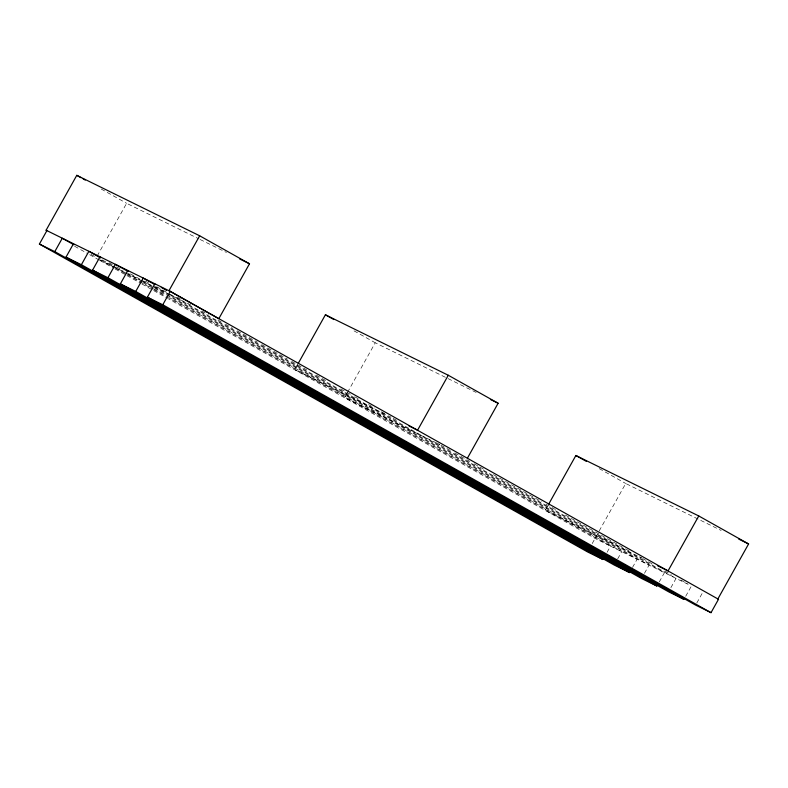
<?xml version="1.0" encoding="UTF-8"?>
<svg xmlns="http://www.w3.org/2000/svg" width="788" height="788" viewBox="0 0 788 788"><rect width="100%" height="100%" fill="white"/><g stroke="black" fill="none" stroke-linecap="round" stroke-linejoin="round"><path stroke-width="0.59" stroke-dasharray="3.94 2.96" d="M592.192 543.612L598.575 532.048M97.121 256.11L126.622 203.314L199.029 238.951M297.677 364.401L294.722 369.68L391.025 417.157M346.927 393.448L344.563 397.674L439.763 444.609L435.557 442.166M347.508 392.394L375.246 342.78L476.179 392.444M547.562 506.172L545.197 510.397L641.511 557.855L637.216 555.442M599.166 530.994L625.721 483.487L721.168 530.452M607.055 552.329L610.513 546.143L690.357 585.435M617.684 558.869L621.712 551.659L169.548 297.687M632.498 567.468L637.108 559.234L155.019 288.467M644.446 573.349L649.046 565.114L128.661 272.845M659.26 581.958L664.442 572.689L170.602 295.333M670.884 587.671L676.065 578.402L168.346 293.254M685.698 596.28L691.46 585.976M696.769 603.037L702.532 592.734M200.132 239.493L226.461 252.446M98.136 259.301L114.388 267.299M115.403 267.792L124.731 272.382M125.824 272.924L140.097 279.947M141.18 280.479L167.371 293.372M168.435 293.885L192.272 305.626M354.039 330.861L375.246 342.78M599.205 468.604L625.721 483.487M101.169 189.022L126.622 203.314M177.349 297.234L180.55 299.036M201.895 311.024L208.308 314.619M217.921 320.017L221.123 321.809M225.398 324.213L232.884 328.409M237.158 330.802L257.459 342.199M261.734 344.602L287.374 358.993M291.649 361.387L306.611 369.789M316.224 375.177L325.848 380.574M340.8 388.976L350.424 394.374M354.699 396.768L360.037 399.762M368.587 404.559L374.999 408.164M381.412 411.76L384.613 413.562M393.143 418.349L398.452 421.324M440.866 445.151L450.519 450.569M454.814 452.982L469.835 461.423M474.13 463.836L485.93 470.466M493.436 474.681L541.72 501.798M546.015 504.212L557.815 510.841M565.331 515.066L629.701 551.226M156.625 286.665L167.283 292.653M145.12 281.011L150.419 283.995M154.655 286.379L169.538 294.732M142.195 281.277L128.326 273.485M143.268 281.877L153.956 287.876M109.128 262.709L112.329 264.502M116.594 266.896L122.997 270.491M102.273 259.922L111.866 265.31M112.93 265.911L126.799 273.702M127.873 274.303L141.761 282.094M142.835 282.695L152.448 288.093M153.512 288.694L165.273 295.283M91.073 254.416L96.402 257.41M100.667 259.804L114.536 267.595M115.609 268.186L126.287 274.185M127.361 274.785L153 289.176M154.074 289.777L610.513 546.143L595.038 538.391L168.612 298.967M99.14 260.01L88.473 254.022M100.214 260.611L114.102 268.403M115.176 269.004L125.863 274.992M126.927 275.593L140.825 283.385M141.889 283.985L152.577 289.984M153.65 290.575L167.539 298.366M74.614 246.24L87.409 253.421M642.575 558.456L652.139 563.834M664.885 571.014L671.268 574.61M680.832 579.998L687.205 583.583"/><path stroke-width="1.18" d="M39.4 244.053L54.796 251.628L603.027 559.539L587.631 551.964L39.4 244.053L46.886 230.667L46.098 230.224L76.781 175.33L199.659 235.789L249.501 263.783L218.818 318.687L168.977 290.693L199.659 235.789M54.796 251.628L62.282 238.242L74.003 244.832M65.995 257.144L81.391 264.719L629.622 572.62L614.226 565.045L65.995 257.144L73.471 243.748M81.391 264.719L88.867 251.323L100.598 257.912M92.551 270.156L107.936 277.731L656.965 586.075L641.57 578.5L92.551 270.156L100.027 256.76M107.936 277.731L115.422 264.335L128.148 271.486M120.347 283.887L135.743 291.462L683.974 599.363L668.579 591.788L120.347 283.887L127.833 270.501M135.743 291.462L143.219 278.075L154.95 284.655M548.734 504.064L575.88 455.494L698.759 515.963L748.6 543.956L717.917 598.85L718.498 599.284L711.012 612.67L695.617 605.095L147.386 297.194L154.872 283.798M147.386 297.194L162.781 304.769L170.267 291.373L718.498 599.284M298.268 363.347L325.405 314.786L448.283 375.255L498.124 403.239L467.442 458.143M448.283 375.255L417.601 430.149L409.07 426.003M698.759 515.963L668.076 570.857L657.419 565.666M239.621 258.927L249.501 263.783M490.441 399.467L498.124 403.239M738.73 539.09L748.6 543.956M46.098 230.224L170.267 291.373M325.405 314.786L333.885 319.554M575.88 455.494L586.479 461.453M76.781 175.33L81.016 177.714M83.144 178.896L85.262 180.088M161.264 287.393L166.603 290.388M162.781 304.769L711.012 612.67"/></g></svg>
